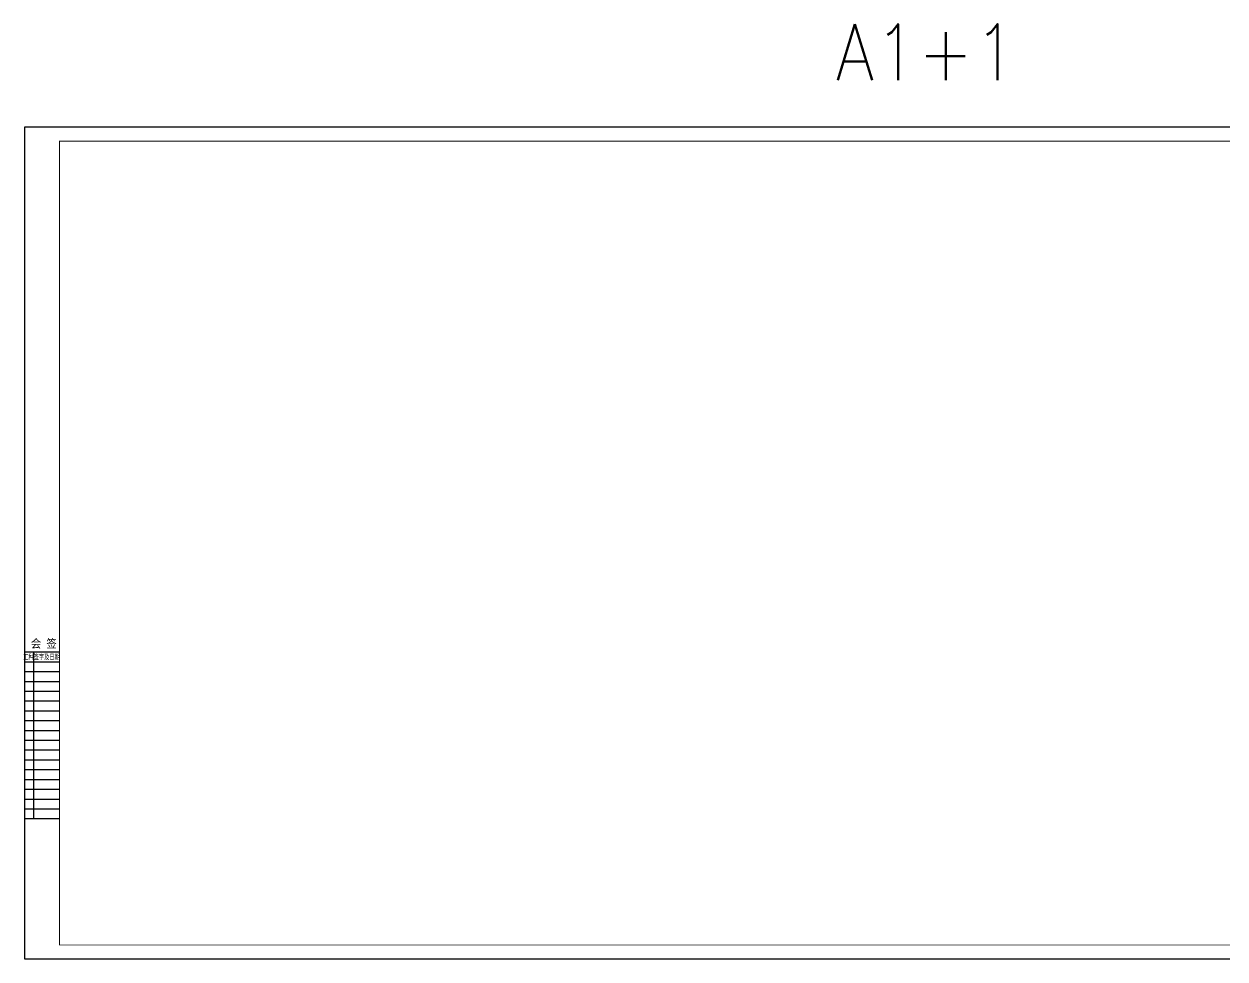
# Model space of a CAD drawing. Header units: inches. Extents: x 6 to 109360, y -14990 to 740552.
# Drawn here: x 6 to 864, y -6152 to -5485 of the extents above; entities that cross this region are included whole.
import ezdxf
from ezdxf.enums import TextEntityAlignment as Align

# ---------------------------------------------------------------- set-up
doc = ezdxf.new("R2010")
doc.units = ezdxf.units.IN
doc.header["$MEASUREMENT"] = 0
doc.styles.add('HZ', font='txt_____.ttf', dxfattribs={"width": 0.7, "bigfont": 'HZTXT'})
doc.styles.add('ROMAND', font='romand__.ttf', dxfattribs={"width": 0.7, "bigfont": 'OCHINESE.shx'})

# ---------------------------------------------------------------- blocks, each defined once
blk = doc.blocks.new('会签')
at = {"color": 0}
for p, q in [((3629.69, -1305.73), (3604.69, -1305.73)), ((3611.37, -1424.73), (3611.37, -1305.73)), ((3629.69, -1312.73), (3604.69, -1312.73)), ((3629.69, -1319.73), (3604.69, -1319.73)), ((3629.69, -1326.73), (3604.69, -1326.73)), ((3629.69, -1333.73), (3604.69, -1333.73)), ((3629.69, -1340.73), (3604.69, -1340.73)), ((3629.69, -1347.73), (3604.69, -1347.73)), ((3629.69, -1354.73), (3604.69, -1354.73)), ((3629.69, -1361.73), (3604.69, -1361.73)), ((3629.69, -1368.73), (3604.69, -1368.73)), ((3629.69, -1375.73), (3604.69, -1375.73)), ((3629.69, -1382.73), (3604.69, -1382.73)), ((3629.69, -1389.73), (3604.69, -1389.73)), ((3629.69, -1396.73), (3604.69, -1396.73)), ((3629.69, -1403.73), (3604.69, -1403.73)), ((3629.69, -1410.73), (3604.69, -1410.73)), ((3629.69, -1417.73), (3604.69, -1417.73)), ((3629.69, -1424.73), (3604.69, -1424.73))]:
    blk.add_line(p, q, dxfattribs=at)
for s, height, style, width, p in [('会 签  ', 6, 'HZ', 0.9, (3622.23, -1302.52)), ('工种签字及日期', 3.8, 'ROMAND', 0.7, (3616.9, -1310.89))]:
    blk.add_text(s, height=height, dxfattribs=dict(at, style=style, width=width)).set_placement(p, align=Align.CENTER)

msp = doc.modelspace()

# ---------------------------------------------------------------- linework, layer by layer
msp.add_lwpolyline([(6.39064, -6152.27795), (1688.39064, -6152.27795), (1688.39064, -5558.27795), (6.39064, -5558.27795)], close=True)
at = {"const_width": 0.65}
msp.add_lwpolyline([(31.39064, -5568.27795), (1678.39064, -5568.27795), (1678.39064, -6142.27795), (31.39064, -6142.27795)], close=True, dxfattribs=at)

# ---------------------------------------------------------------- block references
at = {"color": 0}
msp.add_blockref('会签', (-3598.295, -4627.54859), dxfattribs=at)

# ---------------------------------------------------------------- texts
at = {"color": 0, "style": 'HZ', "width": 0.9}
msp.add_text('A1+1', height=40, dxfattribs=at).set_placement((650.61524, -5524.60661), align=Align.CENTER)

doc.saveas('drawing.dxf')
